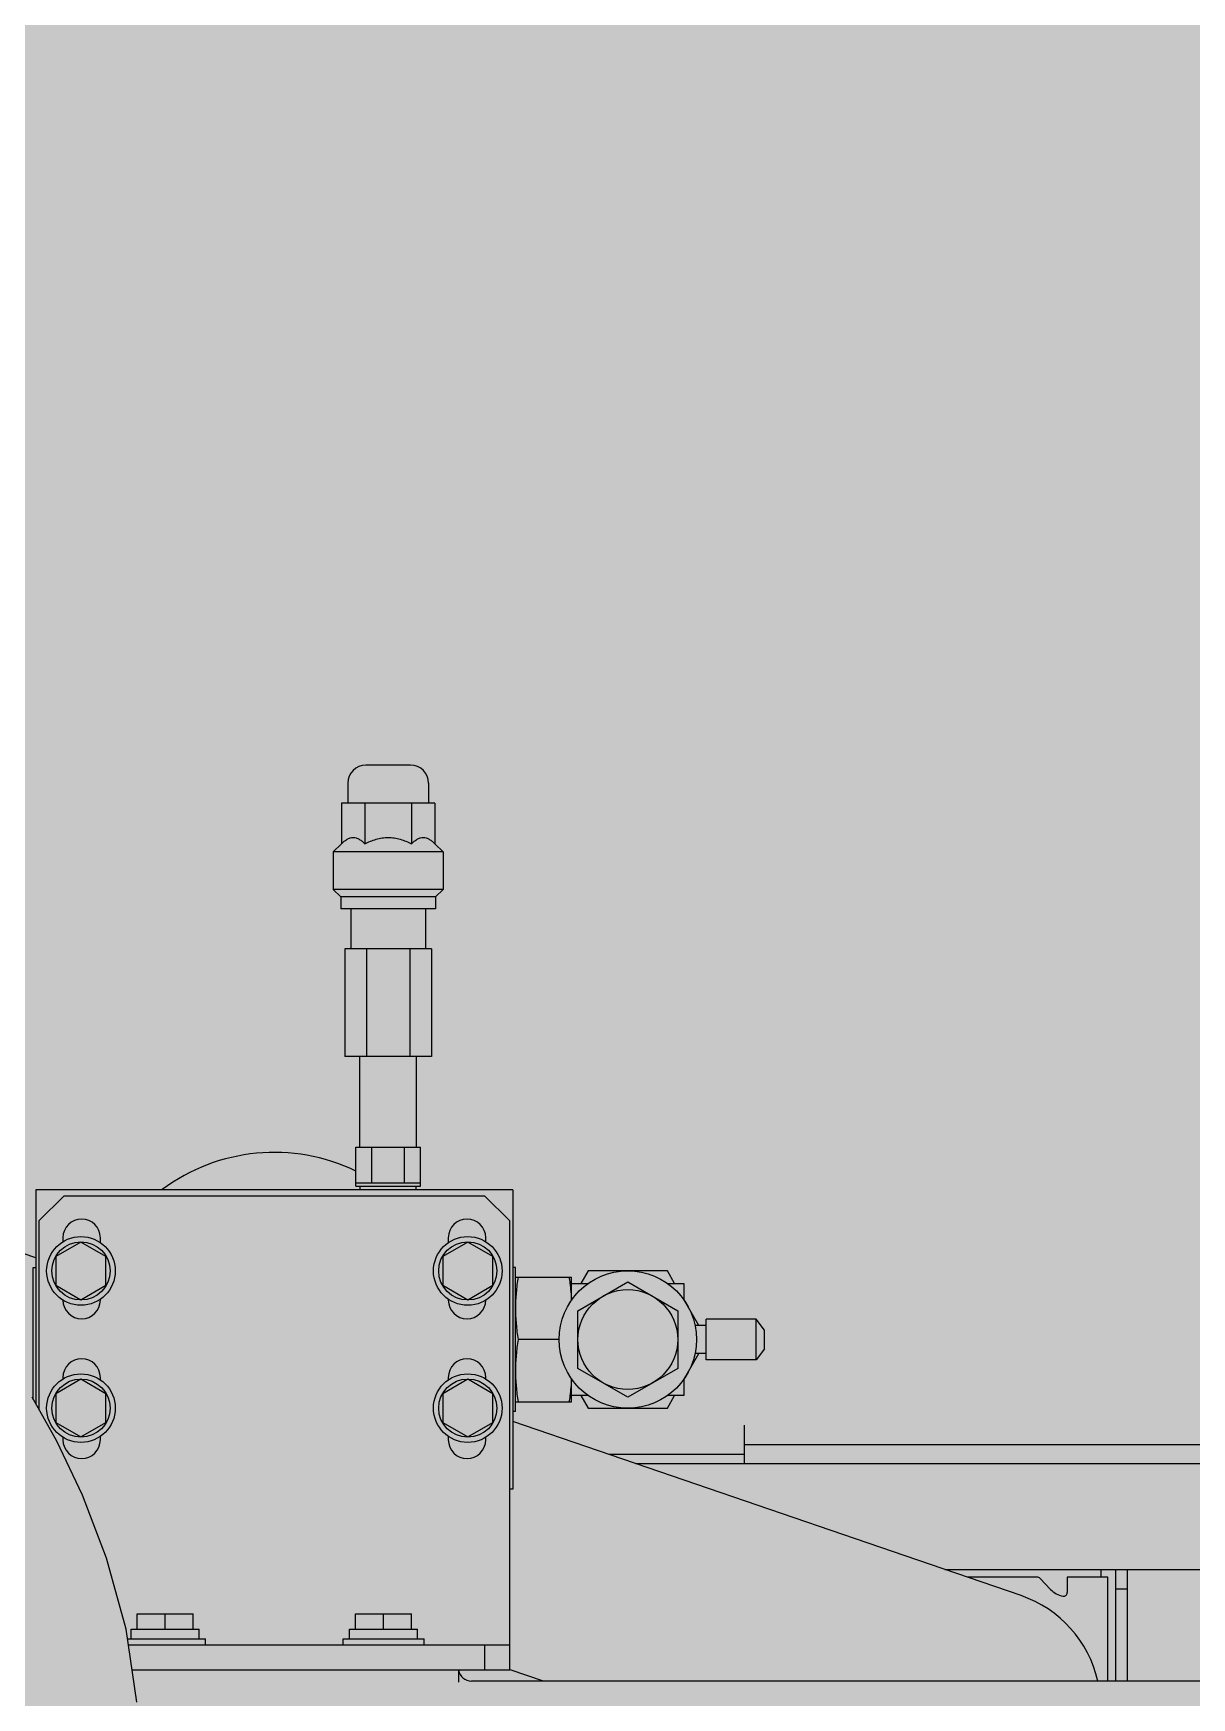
# Model space of a CAD drawing. Header units: millimetres. Extents: x -18489 to 17339, y -1599 to 10961.
# Drawn here: x -14503.95 to -14474.51, y 2537.06 to 2579.37 of the extents above; entities that cross this region are included whole.
import ezdxf

# ---------------------------------------------------------------- set-up
doc = ezdxf.new("R2010")
doc.units = ezdxf.units.MM
for name, color, linetype in [('188K-SM-03-F10-MECH-EQ-Y2257103$0$0 Xref', 8, 'Continuous'), ('188K-SM-03-F10-MECH-EQ-Y2257103$0$M-EQU-FOUNDATION', 8, 'Continuous'), ('188K-SM-03-F10-MECH-EQ-Y2257103$0$Micron CUP L10 HVAC EQU$0$M-MECH-EQU', 136, 'Continuous'), ('188K-SM-03-F10-MECH-EQ-Y2257103$0$Micron CUP L10 HVAC EQU$0$M-PHASE1 AREA', 252, 'Continuous')]:
    doc.layers.add(name, color=color, linetype=linetype)

# ---------------------------------------------------------------- blocks, each defined once
blk = doc.blocks.new('188K-SM-03-F10-MECH-EQ-Y2257103$0$Micron CUP L10 HVAC EQU$0$A$C0c53ceb0')
at = {"layer": '188K-SM-03-F10-MECH-EQ-Y2257103$0$Micron CUP L10 HVAC EQU$0$M-PHASE1 AREA'}
for p, q in [((16487.89808, 16433.48352), (16476.48011, 16433.48352)), ((16471.91292, 16428.91633), (16471.91292, 16423.84168)), ((16492.46527, 16428.91633), (16492.46527, 16423.84168)), ((16470.32319, 16423.84168), (16470.32319, 16413.49817)), ((16494.055, 16423.84168), (16470.32319, 16423.84168)), ((16476.25614, 16423.84168), (16476.25614, 16413.49817)), ((16488.12205, 16423.84168), (16488.12205, 16413.49817)), ((16494.055, 16423.84168), (16494.055, 16413.49817)), ((16470.32319, 16413.49817), (16468.2338, 16411.40878)), ((16494.055, 16413.49817), (16496.14439, 16411.40878)), ((16468.2338, 16411.40878), (16468.2338, 16401.8938)), ((16496.14439, 16411.40878), (16468.2338, 16411.40878)), ((16496.14439, 16411.40878), (16496.14439, 16401.8938)), ((16496.14439, 16401.8938), (16468.2338, 16401.8938)), ((16468.2338, 16401.8938), (16470.13679, 16399.99081)), ((16496.14439, 16401.8938), (16494.2414, 16399.99081)), ((16470.13679, 16399.99081), (16470.13679, 16396.94601)), ((16494.2414, 16399.99081), (16470.13679, 16399.99081)), ((16494.2414, 16396.94601), (16470.13679, 16396.94601)), ((16472.67412, 16396.94601), (16472.67412, 16386.79671)), ((16491.70407, 16396.94601), (16491.70407, 16386.79671)), ((16494.2414, 16399.99081), (16494.2414, 16396.94601)), ((16471.20215, 16386.79671), (16471.20215, 16359.39357)), ((16493.17604, 16386.79671), (16471.20215, 16386.79671)), ((16476.69562, 16386.79671), (16476.69562, 16359.39357)), ((16487.68257, 16386.79671), (16487.68257, 16359.39357)), ((16493.17604, 16386.79671), (16493.17604, 16359.39357)), ((16493.17604, 16359.39357), (16471.20215, 16359.39357)), ((16474.9704, 16336.38002), (16474.9704, 16359.39357)), ((16489.40779, 16336.38002), (16489.40779, 16359.39357)), ((16473.95621, 16336.38002), (16490.42198, 16336.38002)), ((16473.95621, 16327.27101), (16473.95621, 16336.38002)), ((16478.07265, 16327.27101), (16478.07265, 16336.38002)), ((16486.30554, 16327.27101), (16486.30554, 16336.38002)), ((16490.42198, 16327.27101), (16490.42198, 16336.38002)), ((16392.62145, 16308.21277), (16325.31872, 16331.28799)), ((16392.62145, 16325.52026), (16392.62145, 16271.11194)), ((16513.90568, 16325.52026), (16392.62145, 16325.52026)), ((16473.94278, 16326.48444), (16473.94278, 16327.27101)), ((16473.94315, 16327.27101), (16490.43504, 16327.27101)), ((16473.94315, 16326.48444), (16490.43504, 16326.48444)), ((16475.04652, 16325.52026), (16475.04652, 16326.48444)), ((16489.33167, 16325.52026), (16489.33167, 16326.48444)), ((16490.43541, 16326.48444), (16490.43541, 16327.27101)), ((16513.90568, 16325.52026), (16513.90568, 16249.40044)), ((16393.36996, 16317.59111), (16399.71328, 16323.93443)), ((16506.78848, 16323.93443), (16399.71328, 16323.93443)), ((16506.78848, 16323.93443), (16513.1318, 16317.59111)), ((16393.36996, 16317.59111), (16393.36996, 16269.79528)), ((16513.1318, 16203.41139), (16513.1318, 16317.59111)), ((16404.10285, 16312.22911), (16397.75954, 16308.56679)), ((16399.52298, 16313.34109), (16399.52298, 16312.316)), ((16410.44617, 16308.56679), (16404.10285, 16312.22911)), ((16409.03796, 16312.07755), (16409.03796, 16313.34109)), ((16502.42428, 16312.22911), (16496.08096, 16308.56679)), ((16497.4638, 16313.34109), (16497.4638, 16312.05856)), ((16508.7676, 16308.56679), (16502.42428, 16312.22911)), ((16506.97878, 16312.32985), (16506.97878, 16313.34109)), ((16397.75954, 16308.56679), (16397.75954, 16301.24216)), ((16410.44617, 16301.24216), (16410.44617, 16308.56679)), ((16496.08096, 16308.56679), (16496.08096, 16301.24216)), ((16508.7676, 16301.24216), (16508.7676, 16308.56679)), ((16391.98712, 16305.77985), (16392.62145, 16305.77985)), ((16391.98712, 16272.22776), (16391.98712, 16305.77935)), ((16514.54002, 16305.77985), (16513.90568, 16305.77985)), ((16514.54002, 16269.14135), (16514.54002, 16305.77935)), ((16514.54182, 16303.3255), (16528.81068, 16303.3255)), ((16528.81248, 16297.40447), (16528.81248, 16303.32537)), ((16533.01358, 16304.90447), (16531.18242, 16301.73282)), ((16553.15631, 16304.90447), (16533.01358, 16304.90447)), ((16554.98747, 16301.73282), (16553.15631, 16304.90447)), ((16397.75954, 16301.24216), (16404.10285, 16297.57984)), ((16404.10285, 16297.57984), (16410.44617, 16301.24216)), ((16496.08096, 16301.24216), (16502.42428, 16297.57984)), ((16502.42428, 16297.57984), (16508.7676, 16301.24216)), ((16528.81248, 16301.73282), (16533.11662, 16301.73282)), ((16530.39831, 16294.78498), (16543.08495, 16302.10962)), ((16543.08495, 16302.10962), (16555.77158, 16294.78498)), ((16553.05327, 16301.73282), (16557.35741, 16301.73282)), ((16557.35741, 16301.73282), (16557.35741, 16297.40447)), ((16409.03796, 16297.48279), (16409.03796, 16297.7314)), ((16497.4638, 16297.75039), (16497.4638, 16297.48279)), ((16530.39831, 16280.13572), (16530.39831, 16294.78498)), ((16555.77158, 16294.78498), (16555.77158, 16280.13572)), ((16557.90541, 16296.6788), (16557.35741, 16297.62796)), ((16561.16763, 16291.02847), (16557.95894, 16296.58609)), ((16563.0302, 16291.02847), (16560.14197, 16291.02847)), ((16575.71684, 16292.6143), (16563.0302, 16292.6143)), ((16563.0302, 16282.3064), (16563.0302, 16292.6143)), ((16575.71684, 16282.3064), (16575.71684, 16292.6143)), ((16577.84633, 16289.83909), (16575.71684, 16292.6143)), ((16525.62814, 16287.46035), (16515.19949, 16287.46035)), ((16577.84633, 16285.08161), (16577.84633, 16289.83909)), ((16557.95894, 16278.33461), (16561.16763, 16283.89223)), ((16563.0302, 16283.89223), (16560.14197, 16283.89223)), ((16575.71684, 16282.3064), (16563.0302, 16282.3064)), ((16577.84633, 16285.08161), (16575.71684, 16282.3064)), ((16399.52298, 16277.81851), (16399.52298, 16277.42775)), ((16409.03796, 16277.1893), (16409.03796, 16277.81851)), ((16497.4638, 16277.81851), (16497.4638, 16277.17031)), ((16506.97878, 16277.4416), (16506.97878, 16277.81851)), ((16543.08495, 16272.81109), (16530.39831, 16280.13572)), ((16555.77158, 16280.13572), (16543.08495, 16272.81109)), ((16557.35741, 16277.29274), (16557.90541, 16278.2419)), ((16404.10285, 16277.34086), (16397.75954, 16273.67854)), ((16397.75954, 16273.67854), (16397.75954, 16266.35391)), ((16410.44617, 16273.67854), (16404.10285, 16277.34086)), ((16410.44617, 16266.35391), (16410.44617, 16273.67854)), ((16502.42428, 16277.34086), (16496.08096, 16273.67854)), ((16496.08096, 16273.67854), (16496.08096, 16266.35391)), ((16508.7676, 16273.67854), (16502.42428, 16277.34086)), ((16508.7676, 16266.35391), (16508.7676, 16273.67854)), ((16528.81248, 16271.59533), (16528.81248, 16277.51623)), ((16557.35741, 16277.51623), (16557.35741, 16273.18789)), ((16398.00978, 16261.63362), (16391.66542, 16272.79364)), ((16514.54182, 16271.5952), (16528.81068, 16271.5952)), ((16533.11662, 16273.18789), (16528.81248, 16273.18789)), ((16531.18242, 16273.18789), (16533.01358, 16270.01623)), ((16533.01358, 16270.01623), (16553.15631, 16270.01623)), ((16557.35741, 16273.18789), (16553.05327, 16273.18789)), ((16553.15631, 16270.01623), (16554.98747, 16273.18789)), ((16397.75954, 16266.35391), (16404.10285, 16262.69159)), ((16404.10285, 16262.69159), (16410.44617, 16266.35391)), ((16496.08096, 16266.35391), (16502.42428, 16262.69159)), ((16502.42428, 16262.69159), (16508.7676, 16266.35391)), ((16514.54002, 16269.14085), (16513.90568, 16269.14085)), ((16600.96138, 16236.78194), (16513.90568, 16266.6296)), ((16572.73461, 16255.95764), (16572.73461, 16265.69107)), ((16404.45598, 16247.91798), (16398.00978, 16261.63362)), ((16399.52298, 16262.6047), (16399.52298, 16261.96021)), ((16409.03796, 16261.96021), (16409.03796, 16262.84315)), ((16497.4638, 16262.86215), (16497.4638, 16261.96021)), ((16506.97878, 16261.96021), (16506.97878, 16262.59085)), ((16572.73461, 16258.21766), (16538.44053, 16258.21766)), ((16572.73461, 16260.73562), (16600.96138, 16260.73562)), ((16600.96138, 16260.73562), (16619.99133, 16260.73562)), ((16619.99133, 16260.73562), (16724.57466, 16260.73562)), ((16545.03225, 16255.95764), (16600.96138, 16255.95764)), ((16600.96138, 16255.95764), (16619.99133, 16255.95764)), ((16619.99133, 16255.95764), (16954.53241, 16255.95764)), ((16513.90568, 16249.40044), (16513.1318, 16249.40044)), ((16410.60957, 16231.89953), (16404.45598, 16247.91798)), ((16619.99133, 16230.25738), (16600.96138, 16236.78194)), ((16415.59618, 16213.86103), (16410.60957, 16231.89953)), ((16643.06525, 16222.34632), (16619.99133, 16230.25738)), ((16623.66296, 16228.99854), (16954.53241, 16228.99854)), ((16647.08967, 16227.05918), (16629.31942, 16227.05918)), ((16665.06235, 16227.05918), (16654.78617, 16227.05918)), ((16654.78617, 16227.05918), (16654.78617, 16223.11032)), ((16663.31419, 16228.99854), (16663.31419, 16227.05918)), ((16665.06235, 16200.62033), (16665.06235, 16227.05918)), ((16667.09221, 16200.62033), (16667.09221, 16228.99854)), ((16670.11163, 16200.62033), (16670.11163, 16228.99854)), ((16650.54725, 16223.93617), (16647.93745, 16226.69422)), ((16667.09221, 16224.11588), (16670.11163, 16224.11588)), ((16418.36263, 16217.74729), (16432.62241, 16217.74729)), ((16418.36263, 16213.78906), (16418.36263, 16217.74729)), ((16425.49252, 16213.78906), (16425.49252, 16217.74729)), ((16432.62241, 16213.78906), (16432.62241, 16217.74729)), ((16473.87935, 16217.74729), (16488.13913, 16217.74729)), ((16473.87935, 16213.78906), (16473.87935, 16217.74729)), ((16481.00924, 16213.78906), (16481.00924, 16217.74729)), ((16488.13913, 16213.78906), (16488.13913, 16217.74729)), ((16418.30817, 16195.24686), (16415.59618, 16213.86103)), ((16415.95416, 16211.40397), (16435.79407, 16211.40397)), ((16416.86561, 16213.78906), (16434.11943, 16213.78906)), ((16416.86561, 16211.40397), (16416.86561, 16213.78906)), ((16434.11943, 16211.40397), (16434.11943, 16213.78906)), ((16435.79407, 16209.75471), (16435.79407, 16211.40397)), ((16470.70769, 16211.40397), (16491.31079, 16211.40397)), ((16470.70769, 16209.75471), (16470.70769, 16211.40397)), ((16472.38233, 16213.78906), (16489.63615, 16213.78906)), ((16472.38233, 16211.40397), (16472.38233, 16213.78906)), ((16489.63615, 16211.40397), (16489.63615, 16213.78906)), ((16491.31079, 16209.75471), (16491.31079, 16211.40397)), ((16513.1318, 16209.75471), (16416.19445, 16209.75471)), ((16506.78848, 16203.41139), (16506.78848, 16209.75471)), ((16500.03919, 16203.41139), (16417.11864, 16203.41139)), ((16513.1318, 16203.41139), (16500.03919, 16203.41139)), ((16500.03919, 16203.41139), (16500.03919, 16200.38681)), ((16521.62741, 16200.62033), (16513.16914, 16203.52031)), ((16689.57752, 16200.62033), (16503.33772, 16200.62033))]:
    blk.add_line(p, q, dxfattribs=at)
for centre, radius in [((16404.10285, 16304.90447), 8.72206), ((16404.10285, 16304.90447), 7.39631), ((16502.42428, 16304.90447), 8.72206), ((16502.42428, 16304.90447), 7.39631), ((16543.08495, 16287.46035), 17.45681), ((16543.08495, 16287.46035), 12.68664), ((16404.10285, 16270.01623), 8.72206), ((16502.42428, 16270.01623), 8.72206), ((16404.10285, 16270.01623), 7.39631), ((16502.42428, 16270.01623), 7.39631)]:
    blk.add_circle(centre, radius, dxfattribs=at)
for centre, radius, start, end in [((16476.48011, 16428.91633), 4.56719, 90, 180), ((16487.89808, 16428.91633), 4.56719, 0, 90), ((16453.26357, 16287.46035), 47.57488, 64.1821097, 126.7963181), ((16404.28047, 16313.34109), 4.75749, 0, 180), ((16502.22129, 16313.34109), 4.75749, 0, 180), ((16404.28047, 16297.48279), 4.75749, 180, 0), ((16502.22129, 16297.48279), 4.75749, 180, 0), ((16404.28047, 16277.81851), 4.75749, 0, 180), ((16502.22129, 16277.81851), 4.75749, 0, 180), ((16404.28047, 16261.96021), 4.75749, 180, 0), ((16502.22129, 16261.96021), 4.75749, 180, 0), ((16647.08967, 16225.89201), 1.16717, 43.418, 90), ((16654.78617, 16227.94724), 5.83585, 223.418, 259.3058079), ((16653.87274, 16223.11032), 0.91344, 259.3058079, 0), ((16633.34576, 16193.99781), 29.96843, 12.7862064, 71.0753556), ((16503.33772, 16203.91886), 3.29853, 188.8498831, 270)]:
    blk.add_arc(centre, radius, start, end, dxfattribs=at)
for points, knots in [([(16470.32319, 16413.49817), (16470.54754, 16413.72252), (16471.00014, 16414.13904), (16471.728, 16414.65526), (16472.49186, 16415.00293), (16473.28967, 16415.12921), (16474.08748, 16415.00293), (16474.85133, 16414.65526), (16475.5792, 16414.13904), (16476.03179, 16413.72252), (16476.25614, 16413.49817)], [0, 0, 0, 0, 0.138039043, 0.267067476, 0.386771014, 0.500000002, 0.613228989, 0.732932525, 0.861960958, 1, 1, 1, 1]), ([(16476.25614, 16413.49817), (16477.17881, 16413.9595), (16478.61875, 16414.55991), (16480.63896, 16415.00889), (16482.1891, 16415.12741), (16483.73923, 16415.00889), (16485.75944, 16414.55991), (16487.19938, 16413.9595), (16488.12205, 16413.49817)], [0, 0, 0, 0, 0.249887735, 0.374948992, 0.499999999, 0.625051007, 0.750112264, 1, 1, 1, 1]), ([(16488.12205, 16413.49817), (16488.3464, 16413.72252), (16488.799, 16414.13904), (16489.52686, 16414.65526), (16490.29071, 16415.00293), (16491.08852, 16415.12921), (16491.88633, 16415.00293), (16492.65019, 16414.65526), (16493.37805, 16414.13904), (16493.83065, 16413.72252), (16494.055, 16413.49817)], [0, 0, 0, 0, 0.138039042, 0.267067475, 0.386771012, 0.499999998, 0.613228986, 0.732932524, 0.861960957, 1, 1, 1, 1]), ([(16515.19949, 16303.3255), (16514.99635, 16302.01238), (16514.66379, 16299.37586), (16514.54182, 16296.71945), (16514.54182, 16295.39293)], [0, 0, 0, 0, 0.500416937, 1, 1, 1, 1]), ([(16528.153, 16303.3255), (16528.22972, 16302.82961), (16528.51527, 16300.84556), (16528.70261, 16298.84626), (16528.76796, 16297.3449)], [0, 0, 0, 0, 0.250325094, 1, 1, 1, 1]), ([(16514.54182, 16295.39293), (16514.54182, 16294.0664), (16514.66379, 16291.41), (16514.99635, 16288.77347), (16515.19949, 16287.46035)], [0, 0, 0, 0, 0.499583072, 1, 1, 1, 1]), ([(16515.19949, 16287.46035), (16514.99635, 16286.14723), (16514.66379, 16283.51071), (16514.54182, 16280.8543), (16514.54182, 16279.52777)], [0, 0, 0, 0, 0.500416937, 1, 1, 1, 1]), ([(16514.54182, 16279.52777), (16514.54182, 16278.20125), (16514.66379, 16275.54484), (16514.99635, 16272.90832), (16515.19949, 16271.5952)], [0, 0, 0, 0, 0.499583072, 1, 1, 1, 1]), ([(16528.76796, 16277.57581), (16528.70261, 16276.07445), (16528.51527, 16274.07515), (16528.22972, 16272.09109), (16528.153, 16271.5952)], [0, 0, 0, 0, 0.749674905, 1, 1, 1, 1])]:
    blk.add_open_spline(points, degree=3, knots=knots, dxfattribs=at)
blk = doc.blocks.new('188K-SM-03-F10-MECH-EQ-Y2257103$0$Micron CUP L10 HVAC EQU')
at = {"layer": '188K-SM-03-F10-MECH-EQ-Y2257103$0$Micron CUP L10 HVAC EQU$0$M-MECH-EQU'}
blk.add_blockref('188K-SM-03-F10-MECH-EQ-Y2257103$0$Micron CUP L10 HVAC EQU$0$A$C0c53ceb0', (-206166.7, 2082.18), dxfattribs=at)
blk = doc.blocks.new('188K-SM-03-F10-MECH-EQ-Y2257103')
at = {"layer": '188K-SM-03-F10-MECH-EQ-Y2257103$0$M-EQU-FOUNDATION'}
h = blk.add_hatch(dxfattribs=at)
h.set_pattern_fill('AR-CONC', color=256, scale=0.1)
h.set_pattern_definition([(50, (4473.521, 709.199), (18.218467, -1.593909), [1.905, -20.955]), (355, (4473.521, 709.2), (-3.524342, 19.105685), [1.524, -16.764058]), (100.45144, (4475.04, 709.066), (14.694125, 17.511775), [1.619001, -17.809024]), (46.1842, (4473.521, 714.28), (27.107904, -4.204233), [2.8575, -31.4325]), (96.63556, (4475.78, 713.93), (23.740413, 24.742612), [2.428502, -26.71356]), (351.18415, (4473.52, 714.28), (23.740413, 24.742612), [2.285997, -25.145973]), (21, (4476.061, 713.009), (15.161439, -10.22652), [1.905, -20.955]), (326, (4476.061, 713.01), (6.180203, 18.418797), [1.524, -16.764]), (71.45144, (4477.325, 712.157), (21.341642, 8.192277), [1.619001, -17.808994]), (37.5, (4473.5214, 709.199), (0.3088603, 8.4555039), [0, -16.5608, 0, -17.018, 0, -16.8275]), (7.5, (4473.521, 709.199), (6.6819663, 10.0180575), [0, -9.7028, 0, -16.1798, 0, -6.4135]), (327.5, (4467.857, 709.199), (13.5590595, -0.5728744), [0, -6.35, 0, -19.812, 0, -26.289]), (317.5, (4465.317, 709.199), (14.812918, 2.542649), [0, -8.255, 0, -13.1572, 0, -18.669])])
h.paths.add_polyline_path([(-14928.149, 5602.459), (-14278.149, 5602.459), (-14278.149, 1902.459), (-14928.149, 1902.459)], flags=16)
h.paths.add_polyline_path([(-14933.149, 5607.459), (-14273.149, 5607.459), (-14273.149, 1897.459), (-14933.149, 1897.459)])
h = blk.add_hatch(dxfattribs=at)
h.set_pattern_fill('AR-CONC', color=256, scale=0.3)
h.set_pattern_definition([(50, (4473.52, 709.2), (54.6554, -4.78173), [5.715, -62.865]), (355, (4473.52, 709.2), (-10.57303, 57.31705), [4.572, -50.29218]), (100.45144, (4478.076, 708.8), (44.08237, 52.53533), [4.857, -53.42707]), (46.1842, (4473.52, 724.44), (81.32371, -12.6127), [8.5725, -94.2975]), (96.63556, (4480.3, 723.39), (71.22124, 74.22784), [7.2855, -80.14068]), (351.18415, (4473.52, 724.44), (71.22124, 74.22784), [6.858, -75.43792]), (21, (4481.14, 720.63), (45.48432, -30.67956), [5.715, -62.865]), (326, (4481.14, 720.63), (18.54061, 55.25639), [4.572, -50.292]), (71.45144, (4484.93, 718.07), (64.02493, 24.57683), [4.857, -53.42698]), (37.5, (4473.521, 709.2), (0.926581, 25.366512), [0, -49.6824, 0, -51.054, 0, -50.4825]), (7.5, (4473.52, 709.2), (20.0459, 30.054172), [0, -29.1084, 0, -48.5394, 0, -19.2405]), (327.5, (4456.529, 709.2), (40.677179, -1.718623), [0, -19.05, 0, -59.436, 0, -78.867]), (317.5, (4448.91, 709.2), (44.438754, 7.62795), [0, -24.765, 0, -39.4716, 0, -56.007])])
h.paths.add_polyline_path([(-14918.149, 5592.459), (-14288.149, 5592.459), (-14288.149, 1912.459), (-14918.149, 1912.459)])
at = {"layer": '188K-SM-03-F10-MECH-EQ-Y2257103$0$0 Xref', "xscale": 0.1, "yscale": 0.1, "zscale": 0.1}
blk.add_blockref('188K-SM-03-F10-MECH-EQ-Y2257103$0$Micron CUP L10 HVAC EQU', (4473.521, 709.199), dxfattribs=at)

msp = doc.modelspace()

# ---------------------------------------------------------------- block references
msp.add_blockref('188K-SM-03-F10-MECH-EQ-Y2257103', (0, 0))

doc.saveas('drawing.dxf')
